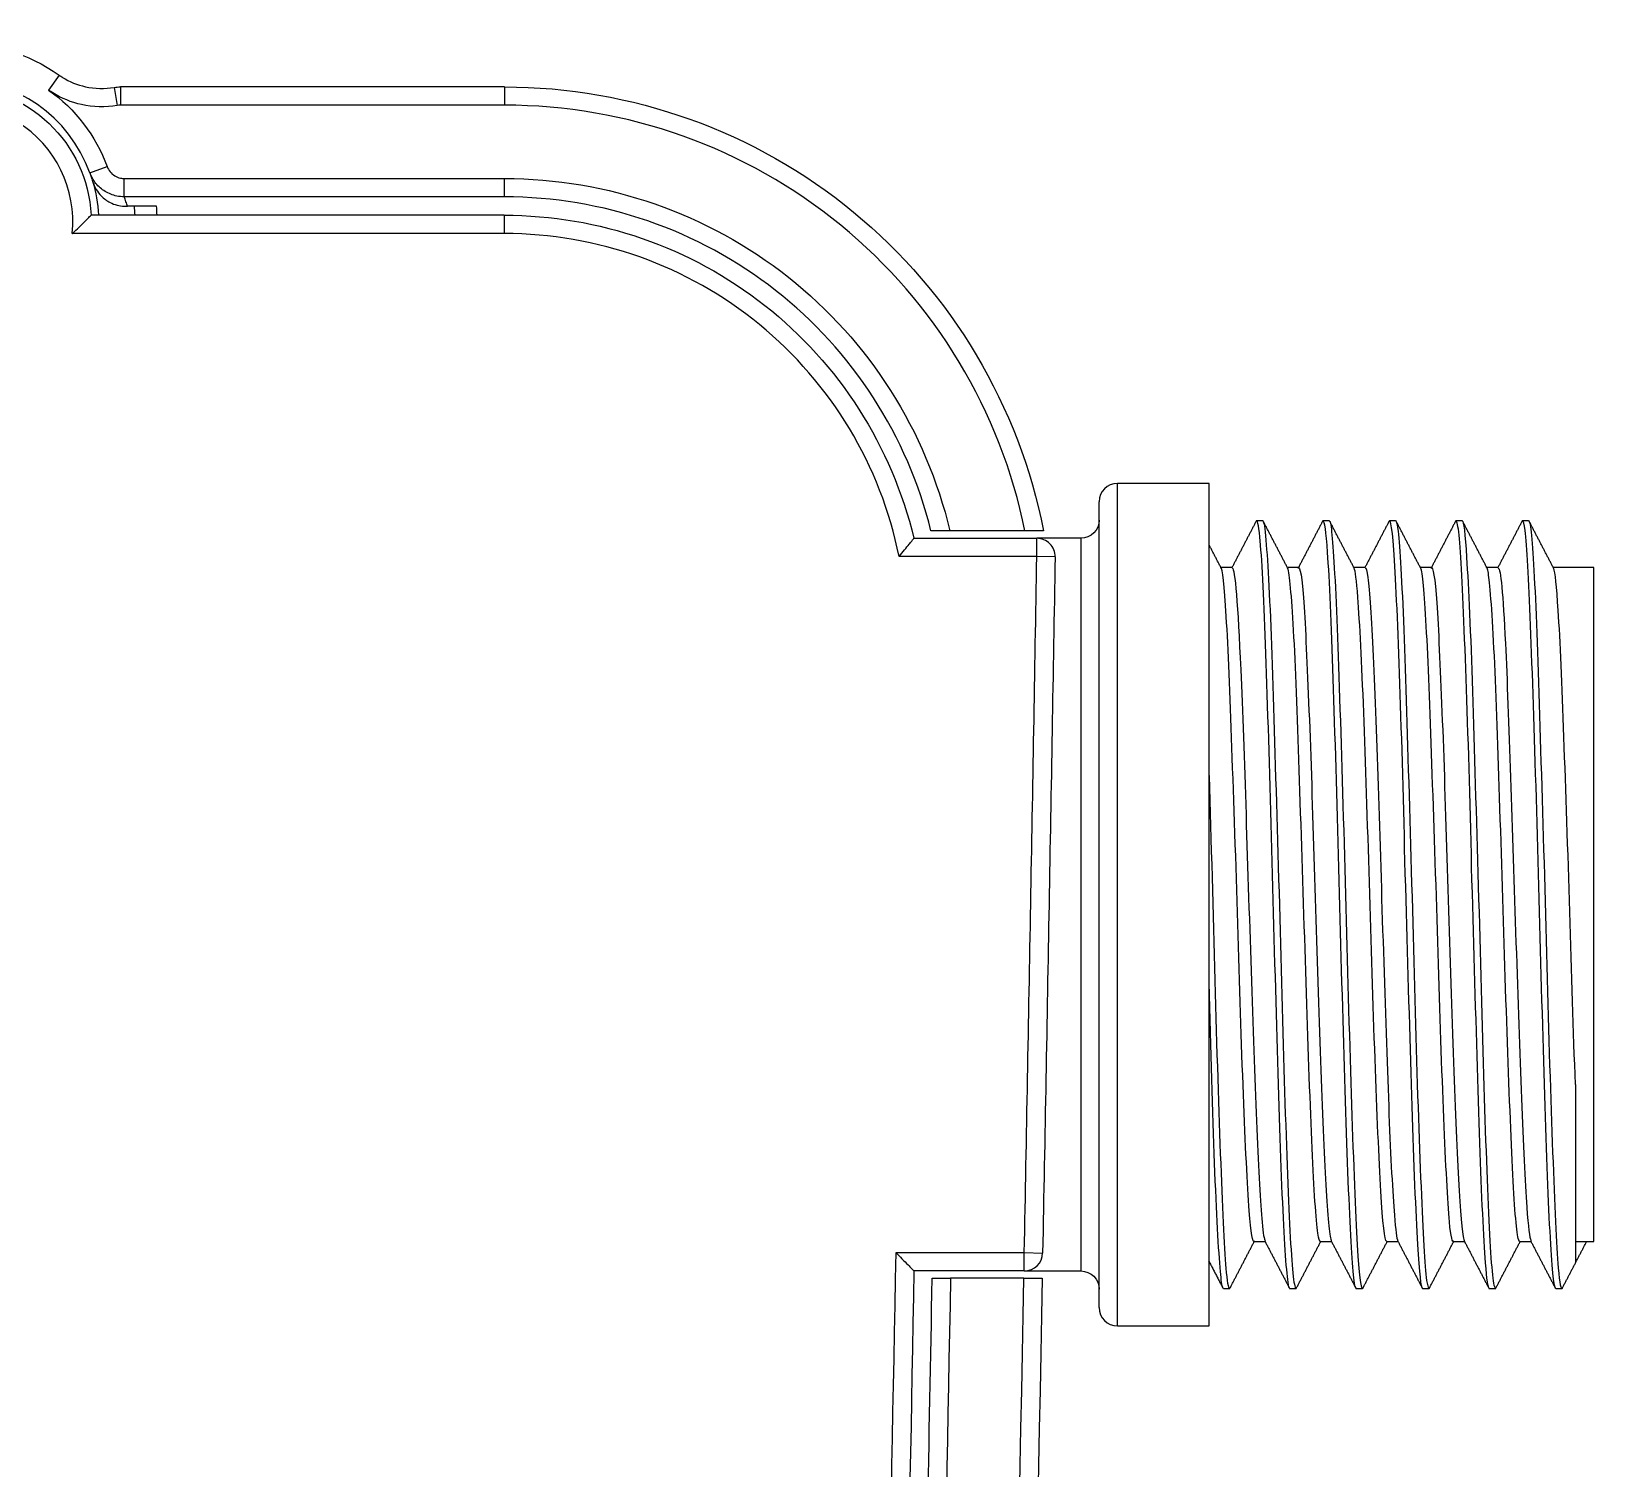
# Model space of a CAD drawing. Header units: millimetres. Extents: x 28 to 2369, y -329 to 1679.
# Drawn here: x 1979.06 to 2021.7, y 1344.3 to 1383.55 of the extents above; entities that cross this region are included whole.
import ezdxf

# ---------------------------------------------------------------- set-up
doc = ezdxf.new("R2010")
doc.units = ezdxf.units.MM
doc.layers.add('1LINE', color=7, linetype='CONTINUOUS')

msp = doc.modelspace()

# ---------------------------------------------------------------- linework, layer by layer
at = {"layer": '1LINE'}
for p, q in [((1979.818, 1382.349), (1979.53, 1381.941)), ((1981.32, 1382.012), (1981.406, 1381.519)), ((1981.492, 1382.027), (1981.492, 1381.527)), ((1991.973, 1382.027), (1991.973, 1381.527)), ((1980.656, 1379.683), (1981.126, 1379.854)), ((1981.596, 1379.026), (1981.596, 1379.525)), ((1991.971, 1379.026), (1991.971, 1379.525)), ((1991.968, 1378.524), (1991.968, 1378.024)), ((2011.203, 1371.203), (2008.703, 1371.203)), ((2008.703, 1359.703), (2008.703, 1371.203)), ((2011.203, 1348.203), (2011.203, 1371.203)), ((2008.203, 1348.703), (2008.203, 1370.703)), ((2006.177, 1369.903), (2004.128, 1369.903)), ((2012.668, 1370.18), (2012.501, 1370.18)), ((2014.482, 1370.18), (2014.317, 1370.18)), ((2016.295, 1370.18), (2016.132, 1370.18)), ((2018.112, 1370.18), (2017.944, 1370.18)), ((2019.924, 1370.18), (2019.761, 1370.18)), ((2003.146, 1369.703), (2006.502, 1369.703)), ((2007.703, 1369.703), (2006.502, 1369.703)), ((2006.502, 1369.203), (2006.502, 1369.703)), ((2007.703, 1369.703), (2007.703, 1349.703)), ((2006.502, 1369.203), (2002.744, 1369.203)), ((2007.001, 1369.194), (2006.502, 1369.203)), ((2011.838, 1368.903), (2011.518, 1368.903)), ((2013.651, 1368.903), (2013.343, 1368.903)), ((2015.466, 1368.903), (2015.157, 1368.903)), ((2017.281, 1368.903), (2016.971, 1368.903)), ((2019.093, 1368.903), (2018.785, 1368.903)), ((2021.703, 1368.903), (2020.6, 1368.903)), ((2021.703, 1350.503), (2021.703, 1368.903)), ((2008.703, 1348.203), (2008.703, 1359.703)), ((2002.659, 1350.203), (2006.161, 1350.203)), ((2006.161, 1349.703), (2006.161, 1350.203)), ((2006.161, 1350.203), (2006.661, 1350.193)), ((2012.427, 1350.503), (2012.734, 1350.503)), ((2014.239, 1350.503), (2014.549, 1350.503)), ((2016.055, 1350.503), (2016.363, 1350.503)), ((2017.868, 1350.503), (2018.177, 1350.503)), ((2019.682, 1350.503), (2019.992, 1350.503)), ((2021.203, 1350.503), (2021.703, 1350.503)), ((2006.161, 1349.703), (2003.15, 1349.703)), ((2006.148, 1349.503), (2004.147, 1349.503)), ((2006.161, 1349.703), (2007.703, 1349.703)), ((2011.595, 1349.225), (2011.761, 1349.225)), ((2013.41, 1349.225), (2013.573, 1349.225)), ((2015.222, 1349.225), (2015.39, 1349.225)), ((2017.039, 1349.225), (2017.203, 1349.225)), ((2018.852, 1349.225), (2019.017, 1349.225)), ((2020.666, 1349.225), (2020.833, 1349.225)), ((2008.703, 1348.203), (2011.203, 1348.203))]:
    msp.add_line(p, q, dxfattribs=at)
at = {"layer": '1LINE', "extrusion": (-1.0676e-27, -5.81175e-12, -1)}
for centre, radius, start, end in [((-1976.992, 1378.346, 0), 4.9, 54.7769, 125.2231), ((-1976.992, 1378.346, 0), 4.4, 125.2231, 159.9586), ((-2007.703, 1370.203, 0), 0.5, 180, 270), ((-2007.703, 1349.203, 0), 0.5, 90, 180)]:
    msp.add_arc(centre, radius, start, end, dxfattribs=at)
at = {"layer": '1LINE'}
for centre, radius, start, end in [((1976.992, 1378.346, 0), 3.9, 20.0414, 159.9586), ((1976.992, 1378.346, 0), 3.2, 354.2202, 185.7798), ((1976.992, 1378.346, 0), 4.9, 2.0808, 5.0082), ((1976.992, 1378.346, 0), 5.5, 1.8512, 4.4607), ((2008.703, 1370.703, 0), 0.5, 90, 180), ((2006.502, 1369.203, 0), 0.5, 359.0191, 90), ((2006.161, 1350.203, 0), 0.5, 270, 358.9217), ((2008.703, 1348.703, 0), 0.5, 180, 270)]:
    msp.add_arc(centre, radius, start, end, dxfattribs=at)
at = {"layer": '1LINE', "extrusion": (0, 0, -1)}
for radius, start, end in [(3.7, 2.7534, 177.2466), (3.9, 163.5212, 177.3069)]:
    msp.add_arc((-1976.992, 1378.346, 0), radius, start, end, dxfattribs=at)
at = {"layer": '1LINE'}
for points, knots in [([(1979.818, 1382.349), (1979.849, 1382.327), (1979.881, 1382.306), (1980.103, 1382.167), (1980.317, 1382.08), (1980.791, 1381.973), (1981.062, 1381.966), (1981.32, 1382.011)], [0, 0, 0, 0, 0.071453, 0.071453, 0.498997, 0.498997, 1, 1, 1, 1]), ([(1981.406, 1381.519), (1981.084, 1381.463), (1980.745, 1381.471), (1980.153, 1381.604), (1979.886, 1381.714), (1979.608, 1381.887), (1979.569, 1381.913), (1979.53, 1381.941)], [0, 0, 0, 0, 0.501057, 0.501057, 0.928559, 0.928559, 1, 1, 1, 1]), ([(1991.973, 1382.026), (1995.447, 1382.026), (1998.825, 1380.813), (2004.176, 1376.408), (2006.022, 1373.312), (2006.686, 1369.903)], [0, 0, 0, 0, 0.5, 0.5, 1, 1, 1, 1]), ([(1991.973, 1381.527), (1991.64, 1381.527), (1991.307, 1381.527), (1989.64, 1381.527), (1988.307, 1381.527), (1985.146, 1381.527), (1983.319, 1381.527), (1981.492, 1381.527)], [0, 0, 0, 0, 0.095408, 0.095408, 0.477039, 0.477039, 1, 1, 1, 1]), ([(2006.177, 1369.903), (2005.516, 1373.181), (2003.734, 1376.137), (1998.568, 1380.365), (1995.317, 1381.527), (1991.973, 1381.527)], [0, 0, 0, 0, 0.5, 0.5, 1, 1, 1, 1]), ([(1981.596, 1379.026), (1981.526, 1379.026), (1981.456, 1379.033), (1981.279, 1379.07), (1981.172, 1379.113), (1980.98, 1379.229), (1980.893, 1379.304), (1980.751, 1379.478), (1980.694, 1379.578), (1980.656, 1379.683)], [0, 0, 0, 0, 0.1698, 0.1698, 0.446514, 0.446514, 0.723278, 0.723278, 1, 1, 1, 1]), ([(1980.656, 1379.683), (1980.669, 1379.647), (1980.682, 1379.611), (1980.707, 1379.534), (1980.72, 1379.493), (1980.732, 1379.453)], [0, 0, 0, 0, 0.471222, 0.471222, 1, 1, 1, 1]), ([(1981.126, 1379.854), (1981.145, 1379.802), (1981.173, 1379.752), (1981.244, 1379.665), (1981.288, 1379.627), (1981.384, 1379.569), (1981.437, 1379.548), (1981.526, 1379.529), (1981.561, 1379.525), (1981.596, 1379.525)], [0, 0, 0, 0, 0.27678, 0.27678, 0.553566, 0.553566, 0.830247, 0.830247, 1, 1, 1, 1]), ([(1980.732, 1379.453), (1980.755, 1379.374), (1980.789, 1379.297), (1980.869, 1379.162), (1980.916, 1379.103), (1981.04, 1378.974), (1981.123, 1378.915), (1981.332, 1378.807), (1981.463, 1378.774), (1981.622, 1378.766), (1981.652, 1378.766), (1981.682, 1378.767)], [0, 0, 0, 0, 0.160863, 0.160863, 0.319917, 0.319917, 0.561325, 0.561325, 0.917465, 0.917465, 1, 1, 1, 1]), ([(1981.596, 1379.525), (1981.929, 1379.525), (1982.262, 1379.525), (1983.929, 1379.525), (1985.262, 1379.525), (1988.387, 1379.525), (1990.179, 1379.525), (1991.971, 1379.525)], [0, 0, 0, 0, 0.096386, 0.096386, 0.481929, 0.481929, 1, 1, 1, 1]), ([(1991.971, 1379.525), (1994.785, 1379.525), (1997.517, 1378.575), (2001.927, 1375.086), (2003.482, 1372.642), (2004.128, 1369.903)], [0, 0, 0, 0, 0.5, 0.5, 1, 1, 1, 1]), ([(1981.682, 1378.767), (1981.669, 1378.808), (1981.656, 1378.849), (1981.628, 1378.935), (1981.612, 1378.98), (1981.596, 1379.026)], [0, 0, 0, 0, 0.476219, 0.476219, 1, 1, 1, 1]), ([(1991.971, 1379.026), (1991.637, 1379.026), (1991.304, 1379.026), (1989.637, 1379.026), (1988.304, 1379.026), (1985.179, 1379.026), (1983.387, 1379.026), (1981.596, 1379.026)], [0, 0, 0, 0, 0.096386, 0.096386, 0.481929, 0.481929, 1, 1, 1, 1]), ([(2003.614, 1369.903), (2002.974, 1372.503), (2001.477, 1374.819), (1997.27, 1378.12), (1994.648, 1379.026), (1991.971, 1379.026)], [0, 0, 0, 0, 0.5, 0.5, 1, 1, 1, 1]), ([(1980.176, 1378.024), (1980.177, 1378.025), (1980.178, 1378.026), (1980.241, 1378.083), (1980.303, 1378.141), (1980.421, 1378.254), (1980.478, 1378.31), (1980.565, 1378.397), (1980.598, 1378.431), (1980.644, 1378.478), (1980.66, 1378.495), (1980.682, 1378.518), (1980.688, 1378.524), (1980.688, 1378.524)], [0, 0, 0, 0, 0.004666, 0.004666, 0.265819, 0.265819, 0.530939, 0.530939, 0.722073, 0.722073, 0.860828, 0.860828, 1, 1, 1, 1]), ([(1991.968, 1378.524), (1994.549, 1378.524), (1997.054, 1377.655), (2001.103, 1374.466), (2002.546, 1372.212), (2003.145, 1369.703)], [0, 0, 0, 0, 0.5, 0.5, 1, 1, 1, 1]), ([(1991.968, 1378.024), (1991.635, 1378.024), (1991.302, 1378.024), (1989.635, 1378.024), (1988.302, 1378.024), (1984.704, 1378.024), (1982.44, 1378.024), (1980.176, 1378.024)], [0, 0, 0, 0, 0.084799, 0.084799, 0.423993, 0.423993, 1, 1, 1, 1]), ([(2002.744, 1369.203), (2002.243, 1371.69), (2000.892, 1373.934), (1996.972, 1377.143), (1994.506, 1378.024), (1991.968, 1378.024)], [0, 0, 0, 0, 0.5, 0.5, 1, 1, 1, 1]), ([(2013.408, 1349.227), (2013.391, 1349.229), (2013.374, 1349.287), (2013.311, 1349.741), (2013.257, 1350.578), (2013.149, 1353.02), (2013.107, 1354.637), (2013, 1358.161), (2012.944, 1360.078), (2012.85, 1363.736), (2012.794, 1365.448), (2012.688, 1368.172), (2012.646, 1369.198), (2012.555, 1370.09), (2012.52, 1370.23), (2012.487, 1370.162)], [0, 0, 0, 0, 0.055992, 0.055992, 0.222952, 0.222952, 0.389911, 0.389911, 0.55687, 0.55687, 0.72383, 0.72383, 0.890789, 0.890789, 1, 1, 1, 1]), ([(2004.128, 1369.903), (2004.069, 1369.903), (2004.009, 1369.903), (2003.898, 1369.903), (2003.845, 1369.903), (2003.754, 1369.903), (2003.715, 1369.903), (2003.655, 1369.903), (2003.634, 1369.903), (2003.618, 1369.903), (2003.615, 1369.903), (2003.614, 1369.903)], [0, 0, 0, 0, 0.228972, 0.228972, 0.458107, 0.458107, 0.684481, 0.684481, 0.904676, 0.904676, 1, 1, 1, 1]), ([(2006.686, 1369.903), (2006.688, 1369.903), (2006.681, 1369.903), (2006.649, 1369.903), (2006.624, 1369.903), (2006.559, 1369.903), (2006.518, 1369.903), (2006.426, 1369.903), (2006.374, 1369.903), (2006.273, 1369.903), (2006.225, 1369.903), (2006.177, 1369.903)], [0, 0, 0, 0, 0.204126, 0.204126, 0.408162, 0.408162, 0.61362, 0.61362, 0.822611, 0.822611, 1, 1, 1, 1]), ([(2012.682, 1370.162), (2012.71, 1370.104), (2012.737, 1369.891), (2012.816, 1368.865), (2012.877, 1367.722), (2012.974, 1364.772), (2013.026, 1362.959), (2013.139, 1359.229), (2013.181, 1357.299), (2013.286, 1353.799), (2013.345, 1352.286), (2013.441, 1350.092), (2013.496, 1349.412), (2013.561, 1349.236), (2013.569, 1349.225), (2013.577, 1349.226)], [0, 0, 0, 0, 0.097521, 0.097521, 0.272702, 0.272702, 0.447884, 0.447884, 0.623065, 0.623065, 0.798246, 0.798246, 0.973428, 0.973428, 1, 1, 1, 1]), ([(2015.222, 1349.226), (2015.216, 1349.225), (2015.209, 1349.233), (2015.155, 1349.374), (2015.109, 1350.004), (2014.998, 1352.106), (2014.952, 1353.587), (2014.851, 1356.95), (2014.79, 1358.84), (2014.694, 1362.571), (2014.646, 1364.371), (2014.535, 1367.368), (2014.491, 1368.578), (2014.4, 1369.89), (2014.355, 1370.18), (2014.315, 1370.179)], [0, 0, 0, 0, 0.021499, 0.021499, 0.191144, 0.191144, 0.360788, 0.360788, 0.530433, 0.530433, 0.700078, 0.700078, 0.869723, 0.869723, 1, 1, 1, 1]), ([(2014.496, 1370.17), (2014.545, 1370.088), (2014.588, 1369.522), (2014.697, 1367.549), (2014.745, 1366.108), (2014.847, 1362.703), (2014.909, 1360.792), (2015.007, 1357.038), (2015.055, 1355.183), (2015.167, 1352.102), (2015.212, 1350.87), (2015.31, 1349.44), (2015.363, 1349.145), (2015.408, 1349.246)], [0, 0, 0, 0, 0.164445, 0.164445, 0.335702, 0.335702, 0.506959, 0.506959, 0.678216, 0.678216, 0.849474, 0.849474, 1, 1, 1, 1]), ([(2017.036, 1349.225), (2016.989, 1349.227), (2016.952, 1349.641), (2016.85, 1351.295), (2016.795, 1352.619), (2016.7, 1355.776), (2016.642, 1357.614), (2016.536, 1361.369), (2016.495, 1363.231), (2016.387, 1366.461), (2016.335, 1367.839), (2016.238, 1369.709), (2016.178, 1370.196), (2016.122, 1370.178), (2016.117, 1370.172), (2016.112, 1370.161)], [0, 0, 0, 0, 0.151142, 0.151142, 0.31775, 0.31775, 0.484357, 0.484357, 0.650964, 0.650964, 0.817571, 0.817571, 0.984179, 0.984179, 1, 1, 1, 1]), ([(2016.309, 1370.166), (2016.327, 1370.136), (2016.344, 1370.047), (2016.408, 1369.461), (2016.467, 1368.519), (2016.572, 1365.89), (2016.616, 1364.186), (2016.728, 1360.536), (2016.779, 1358.587), (2016.876, 1354.949), (2016.938, 1353.281), (2017.038, 1350.729), (2017.085, 1349.829), (2017.168, 1349.264), (2017.193, 1349.197), (2017.216, 1349.238)], [0, 0, 0, 0, 0.058393, 0.058393, 0.230701, 0.230701, 0.40301, 0.40301, 0.575318, 0.575318, 0.747627, 0.747627, 0.919935, 0.919935, 1, 1, 1, 1]), ([(2018.851, 1349.226), (2018.817, 1349.234), (2018.785, 1349.469), (2018.701, 1350.597), (2018.641, 1351.747), (2018.546, 1354.655), (2018.495, 1356.419), (2018.382, 1360.141), (2018.34, 1362.042), (2018.239, 1365.463), (2018.179, 1366.991), (2018.084, 1369.219), (2018.032, 1369.92), (2017.965, 1370.16), (2017.954, 1370.18), (2017.944, 1370.179)], [0, 0, 0, 0, 0.115613, 0.115613, 0.285522, 0.285522, 0.455432, 0.455432, 0.625342, 0.625342, 0.795251, 0.795251, 0.965161, 0.965161, 1, 1, 1, 1]), ([(2018.112, 1370.179), (2018.154, 1370.175), (2018.19, 1369.832), (2018.285, 1368.373), (2018.343, 1367.103), (2018.439, 1363.949), (2018.497, 1362.084), (2018.606, 1358.328), (2018.647, 1356.414), (2018.756, 1353.071), (2018.81, 1351.665), (2018.907, 1349.736), (2018.969, 1349.217), (2019.024, 1349.226), (2019.028, 1349.229), (2019.032, 1349.235)], [0, 0, 0, 0, 0.138198, 0.138198, 0.308096, 0.308096, 0.477994, 0.477994, 0.647892, 0.647892, 0.81779, 0.81779, 0.987688, 0.987688, 1, 1, 1, 1]), ([(2020.665, 1349.227), (2020.642, 1349.234), (2020.619, 1349.343), (2020.55, 1350.021), (2020.491, 1350.982), (2020.388, 1353.603), (2020.345, 1355.272), (2020.234, 1358.903), (2020.184, 1360.822), (2020.088, 1364.388), (2020.028, 1366.045), (2019.928, 1368.602), (2019.883, 1369.506), (2019.803, 1370.097), (2019.78, 1370.182), (2019.758, 1370.177)], [0, 0, 0, 0, 0.077436, 0.077436, 0.247312, 0.247312, 0.417189, 0.417189, 0.587065, 0.587065, 0.756941, 0.756941, 0.926818, 0.926818, 1, 1, 1, 1]), ([(2019.926, 1370.179), (2019.937, 1370.18), (2019.947, 1370.16), (2020.005, 1369.913), (2020.055, 1369.184), (2020.167, 1366.91), (2020.21, 1365.349), (2020.316, 1361.829), (2020.376, 1359.891), (2020.471, 1356.167), (2020.525, 1354.376), (2020.636, 1351.499), (2020.678, 1350.397), (2020.771, 1349.354), (2020.81, 1349.173), (2020.847, 1349.241)], [0, 0, 0, 0, 0.033741, 0.033741, 0.20317, 0.20317, 0.372598, 0.372598, 0.542027, 0.542027, 0.711456, 0.711456, 0.880885, 0.880885, 1, 1, 1, 1]), ([(2002.744, 1369.203), (2002.745, 1369.204), (2002.746, 1369.205), (2002.796, 1369.266), (2002.845, 1369.327), (2002.937, 1369.44), (2002.981, 1369.495), (2003.044, 1369.574), (2003.067, 1369.604), (2003.105, 1369.651), (2003.12, 1369.67), (2003.14, 1369.696), (2003.146, 1369.703), (2003.146, 1369.703)], [0, 0, 0, 0, 0.005041, 0.005041, 0.264615, 0.264615, 0.516071, 0.516071, 0.684922, 0.684922, 0.842245, 0.842245, 1, 1, 1, 1]), ([(2006.161, 1350.203), (2006.221, 1353.372), (2006.279, 1356.542), (2006.393, 1362.875), (2006.448, 1366.039), (2006.502, 1369.203)], [0, 0, 0, 0, 0.500491, 0.500491, 1, 1, 1, 1]), ([(2007.001, 1369.194), (2006.947, 1366.03), (2006.892, 1362.867), (2006.779, 1356.533), (2006.721, 1353.363), (2006.661, 1350.193)], [0, 0, 0, 0, 0.499508, 0.499508, 1, 1, 1, 1]), ([(2017.263, 1368.889), (2017.265, 1368.892), (2017.266, 1368.894), (2017.314, 1368.954), (2017.371, 1368.622), (2017.465, 1367.254), (2017.509, 1366.214), (2017.612, 1363.699), (2017.657, 1362.218), (2017.747, 1359.172), (2017.803, 1357.598), (2017.949, 1353.346), (2018.048, 1351.188), (2018.149, 1350.576), (2018.161, 1350.533), (2018.172, 1350.517)], [0, 0, 0, 0, 0.005223, 0.005223, 0.164102, 0.164102, 0.32298, 0.32298, 0.481858, 0.481858, 0.640736, 0.640736, 0.958492, 0.958492, 1, 1, 1, 1]), ([(2012.44, 1350.514), (2012.395, 1350.446), (2012.342, 1350.734), (2012.245, 1352.04), (2012.198, 1353.141), (2012.086, 1355.902), (2012.039, 1357.529), (2011.94, 1360.827), (2011.878, 1362.515), (2011.778, 1365.458), (2011.728, 1366.704), (2011.618, 1368.426), (2011.573, 1368.895), (2011.521, 1368.902), (2011.521, 1368.903), (2011.521, 1368.903)], [0, 0, 0, 0, 0.150374, 0.150374, 0.320162, 0.320162, 0.48995, 0.48995, 0.659739, 0.659739, 0.829527, 0.829527, 0.999316, 0.999316, 1, 1, 1, 1]), ([(2011.835, 1368.896), (2011.909, 1368.888), (2011.989, 1367.89), (2012.166, 1363.905), (2012.256, 1360.613), (2012.463, 1354.614), (2012.557, 1352.061), (2012.678, 1350.719), (2012.708, 1350.552), (2012.737, 1350.524)], [0, 0, 0, 0, 0.25808, 0.25808, 0.580027, 0.580027, 0.901974, 0.901974, 1, 1, 1, 1]), ([(2014.241, 1350.505), (2014.219, 1350.5), (2014.197, 1350.575), (2014.117, 1351.098), (2014.071, 1351.91), (2013.969, 1354.202), (2013.908, 1355.691), (2013.811, 1358.881), (2013.759, 1360.591), (2013.648, 1363.81), (2013.604, 1365.272), (2013.498, 1367.536), (2013.44, 1368.342), (2013.379, 1368.793), (2013.365, 1368.856), (2013.35, 1368.884)], [0, 0, 0, 0, 0.074178, 0.074178, 0.249466, 0.249466, 0.424753, 0.424753, 0.60004, 0.60004, 0.775328, 0.775328, 0.950615, 0.950615, 1, 1, 1, 1]), ([(2013.635, 1368.89), (2013.642, 1368.901), (2013.649, 1368.905), (2013.705, 1368.87), (2013.76, 1368.447), (2013.851, 1366.926), (2013.899, 1365.819), (2014.001, 1363.201), (2014.043, 1361.691), (2014.135, 1358.635), (2014.193, 1357.078), (2014.287, 1354.31), (2014.33, 1353.104), (2014.433, 1351.327), (2014.479, 1350.751), (2014.529, 1350.546), (2014.535, 1350.53), (2014.54, 1350.519)], [0, 0, 0, 0, 0.02294, 0.02294, 0.182642, 0.182642, 0.342344, 0.342344, 0.502046, 0.502046, 0.661748, 0.661748, 0.82145, 0.82145, 0.981152, 0.981152, 1, 1, 1, 1]), ([(2016.056, 1350.503), (2016.055, 1350.503), (2016.053, 1350.503), (2015.999, 1350.525), (2015.94, 1351.011), (2015.842, 1352.75), (2015.787, 1354.015), (2015.68, 1356.974), (2015.637, 1358.651), (2015.528, 1361.957), (2015.472, 1363.592), (2015.375, 1366.308), (2015.317, 1367.405), (2015.229, 1368.559), (2015.197, 1368.827), (2015.163, 1368.888)], [0, 0, 0, 0, 0.00454, 0.00454, 0.179703, 0.179703, 0.354866, 0.354866, 0.53003, 0.53003, 0.705193, 0.705193, 0.880356, 0.880356, 1, 1, 1, 1]), ([(2015.464, 1368.901), (2015.488, 1368.906), (2015.513, 1368.817), (2015.589, 1368.272), (2015.633, 1367.533), (2015.727, 1365.442), (2015.782, 1364.12), (2015.874, 1361.229), (2015.918, 1359.657), (2016.022, 1356.613), (2016.069, 1355.172), (2016.159, 1352.781), (2016.214, 1351.824), (2016.295, 1350.816), (2016.324, 1350.578), (2016.356, 1350.518)], [0, 0, 0, 0, 0.08015, 0.08015, 0.241999, 0.241999, 0.403847, 0.403847, 0.565696, 0.565696, 0.727544, 0.727544, 0.889393, 0.889393, 1, 1, 1, 1]), ([(2017.885, 1350.519), (2017.846, 1350.452), (2017.804, 1350.63), (2017.711, 1351.606), (2017.667, 1352.592), (2017.556, 1355.173), (2017.504, 1356.751), (2017.408, 1360.02), (2017.348, 1361.729), (2017.243, 1364.801), (2017.198, 1366.143), (2017.087, 1368.101), (2017.037, 1368.714), (2016.985, 1368.875), (2016.982, 1368.883), (2016.978, 1368.889)], [0, 0, 0, 0, 0.12754, 0.12754, 0.299688, 0.299688, 0.471836, 0.471836, 0.643984, 0.643984, 0.816132, 0.816132, 0.988279, 0.988279, 1, 1, 1, 1]), ([(2019.697, 1350.515), (2019.68, 1350.487), (2019.662, 1350.511), (2019.587, 1350.813), (2019.535, 1351.493), (2019.438, 1353.564), (2019.377, 1354.97), (2019.276, 1358.079), (2019.23, 1359.785), (2019.117, 1363.054), (2019.068, 1364.6), (2018.969, 1367.063), (2018.908, 1367.996), (2018.837, 1368.706), (2018.815, 1368.836), (2018.793, 1368.882)], [0, 0, 0, 0, 0.058615, 0.058615, 0.231789, 0.231789, 0.404963, 0.404963, 0.578137, 0.578137, 0.751311, 0.751311, 0.924485, 0.924485, 1, 1, 1, 1]), ([(2019.094, 1368.89), (2019.161, 1368.899), (2019.229, 1368.187), (2019.384, 1364.883), (2019.476, 1361.738), (2019.685, 1355.585), (2019.775, 1352.81), (2019.914, 1350.901), (2019.953, 1350.597), (2019.992, 1350.532)], [0, 0, 0, 0, 0.223914, 0.223914, 0.547335, 0.547335, 0.870755, 0.870755, 1, 1, 1, 1]), ([(2021.203, 1354.796), (2021.147, 1356.213), (2021.102, 1357.852), (2021, 1361.157), (2020.939, 1362.835), (2020.84, 1365.713), (2020.788, 1366.918), (2020.688, 1368.4), (2020.651, 1368.794), (2020.61, 1368.883)], [0, 0, 0, 0, 0.261473, 0.261473, 0.522945, 0.522945, 0.784418, 0.784418, 1, 1, 1, 1]), ([(2011.203, 1363.225), (2011.257, 1361.428), (2011.315, 1359.486), (2011.41, 1355.785), (2011.467, 1354.027), (2011.575, 1351.247), (2011.617, 1350.207), (2011.707, 1349.326), (2011.741, 1349.185), (2011.773, 1349.238)], [0, 0, 0, 0, 0.276307, 0.276307, 0.552613, 0.552613, 0.82892, 0.82892, 1, 1, 1, 1]), ([(2011.58, 1349.245), (2011.557, 1349.292), (2011.535, 1349.441), (2011.465, 1350.243), (2011.404, 1351.276), (2011.306, 1354.024), (2011.259, 1355.738), (2011.203, 1357.579)], [0, 0, 0, 0, 0.184959, 0.184959, 0.592479, 0.592479, 1, 1, 1, 1]), ([(2021.203, 1354.796), (2021.203, 1353.118), (2021.203, 1351.78), (2021.203, 1350.27), (2021.203, 1349.922), (2021.203, 1349.923)], [0, 0, 0, 0, 0.559843, 0.559843, 1, 1, 1, 1]), ([(2001.709, 1304.86), (2001.879, 1312.256), (2002.043, 1319.652), (2002.36, 1334.766), (2002.514, 1342.484), (2002.659, 1350.203)], [0, 0, 0, 0, 0.489356, 0.489356, 1, 1, 1, 1]), ([(2002.659, 1350.203), (2002.66, 1350.201), (2002.661, 1350.2), (2002.716, 1350.145), (2002.77, 1350.089), (2002.88, 1349.977), (2002.937, 1349.919), (2003.024, 1349.83), (2003.058, 1349.795), (2003.105, 1349.748), (2003.121, 1349.731), (2003.143, 1349.709), (2003.15, 1349.703), (2003.149, 1349.703)], [0, 0, 0, 0, 0.004731, 0.004731, 0.247966, 0.247966, 0.520677, 0.520677, 0.718287, 0.718287, 0.85875, 0.85875, 1, 1, 1, 1]), ([(2003.149, 1349.703), (2003.007, 1342.147), (2002.856, 1334.592), (2002.542, 1319.641), (2002.379, 1312.245), (2002.208, 1304.848)], [0, 0, 0, 0, 0.505292, 0.505292, 1, 1, 1, 1]), ([(2002.644, 1302.065), (2002.652, 1302.398), (2002.66, 1302.731), (2002.699, 1304.397), (2002.73, 1305.73), (2002.882, 1312.395), (2003, 1317.727), (2003.303, 1331.873), (2003.48, 1340.688), (2003.647, 1349.503)], [0, 0, 0, 0, 0.021074, 0.021074, 0.105376, 0.105376, 0.442583, 0.442583, 1, 1, 1, 1]), ([(2003.647, 1349.503), (2003.649, 1349.503), (2003.66, 1349.503), (2003.7, 1349.503), (2003.73, 1349.503), (2003.803, 1349.503), (2003.847, 1349.503), (2003.943, 1349.503), (2003.997, 1349.503), (2004.083, 1349.503), (2004.115, 1349.503), (2004.147, 1349.503)], [0, 0, 0, 0, 0.219307, 0.219307, 0.438612, 0.438612, 0.657937, 0.657937, 0.877299, 0.877299, 1, 1, 1, 1]), ([(2006.148, 1349.503), (2006.204, 1349.503), (2006.261, 1349.503), (2006.366, 1349.503), (2006.417, 1349.503), (2006.504, 1349.503), (2006.542, 1349.503), (2006.602, 1349.503), (2006.624, 1349.503), (2006.645, 1349.503), (2006.649, 1349.503), (2006.648, 1349.503)], [0, 0, 0, 0, 0.210748, 0.210748, 0.421496, 0.421496, 0.632228, 0.632228, 0.842924, 0.842924, 1, 1, 1, 1])]:
    msp.add_open_spline(points, degree=3, knots=knots, dxfattribs=at)
for points, degree in [([(1981.32, 1382.011), (1981.377, 1382.021), (1981.434, 1382.026), (1981.492, 1382.026)], 3), ([(1991.973, 1382.027), (1981.492, 1382.027)], 1), ([(1981.492, 1381.527), (1981.463, 1381.527), (1981.434, 1381.524), (1981.406, 1381.519)], 3), ([(1981.873, 1378.774), (1981.809, 1378.772), (1981.746, 1378.769), (1981.682, 1378.767)], 3), ([(1982.475, 1378.774), (1982.275, 1378.774), (1982.074, 1378.774), (1981.873, 1378.774)], 3), ([(1991.968, 1378.524), (1980.688, 1378.524)], 1), ([(2012.496, 1370.185), (2012.162, 1369.543), (2011.827, 1368.903)], 2), ([(2013.358, 1368.874), (2013.015, 1369.53), (2012.673, 1370.187)], 2), ([(2014.314, 1370.192), (2013.972, 1369.536), (2013.629, 1368.879)], 2), ([(2015.169, 1368.88), (2014.826, 1369.536), (2014.484, 1370.192)], 2), ([(2016.124, 1370.183), (2015.79, 1369.543), (2015.456, 1368.903)], 2), ([(2016.984, 1368.878), (2016.642, 1369.534), (2016.3, 1370.19)], 2), ([(2017.942, 1370.192), (2017.606, 1369.547), (2017.27, 1368.903)], 2), ([(2018.802, 1368.87), (2018.46, 1369.526), (2018.118, 1370.183)], 2), ([(2019.754, 1370.186), (2019.419, 1369.544), (2019.085, 1368.903)], 2), ([(2020.615, 1368.872), (2020.273, 1369.529), (2019.931, 1370.185)], 2), ([(2011.545, 1368.87), (2011.374, 1369.198), (2011.203, 1369.526)], 2), ([(2011.763, 1349.213), (2012.099, 1349.858), (2012.435, 1350.503)], 2), ([(2012.722, 1350.527), (2013.064, 1349.871), (2013.406, 1349.215)], 2), ([(2013.581, 1349.22), (2013.915, 1349.861), (2014.25, 1350.503)], 2), ([(2014.534, 1350.53), (2014.877, 1349.874), (2015.219, 1349.217)], 2), ([(2015.396, 1349.223), (2015.73, 1349.863), (2016.064, 1350.503)], 2), ([(2016.348, 1350.531), (2016.69, 1349.875), (2017.032, 1349.219)], 2), ([(2017.207, 1349.215), (2017.549, 1349.872), (2017.892, 1350.528)], 2), ([(2018.165, 1350.527), (2018.507, 1349.87), (2018.849, 1349.214)], 2), ([(2019.02, 1349.213), (2019.356, 1349.858), (2019.693, 1350.503)], 2), ([(2019.975, 1350.534), (2020.317, 1349.878), (2020.66, 1349.222)], 2), ([(2020.837, 1349.218), (2021.172, 1349.86), (2021.507, 1350.503)], 2), ([(2011.191, 1349.984), (2011.39, 1349.603), (2011.588, 1349.221)], 2), ([(2002.862, 1218.581), (2004.232, 1262.214), (2005.324, 1305.855), (2006.148, 1349.503)], 3), ([(2004.147, 1349.503), (2003.85, 1333.786), (2003.518, 1318.07), (2003.151, 1302.355)], 3), ([(2006.648, 1349.503), (2005.824, 1305.85), (2004.732, 1262.204), (2003.362, 1218.565)], 3)]:
    msp.add_open_spline(points, degree=degree, dxfattribs=at)

doc.saveas('drawing.dxf')
